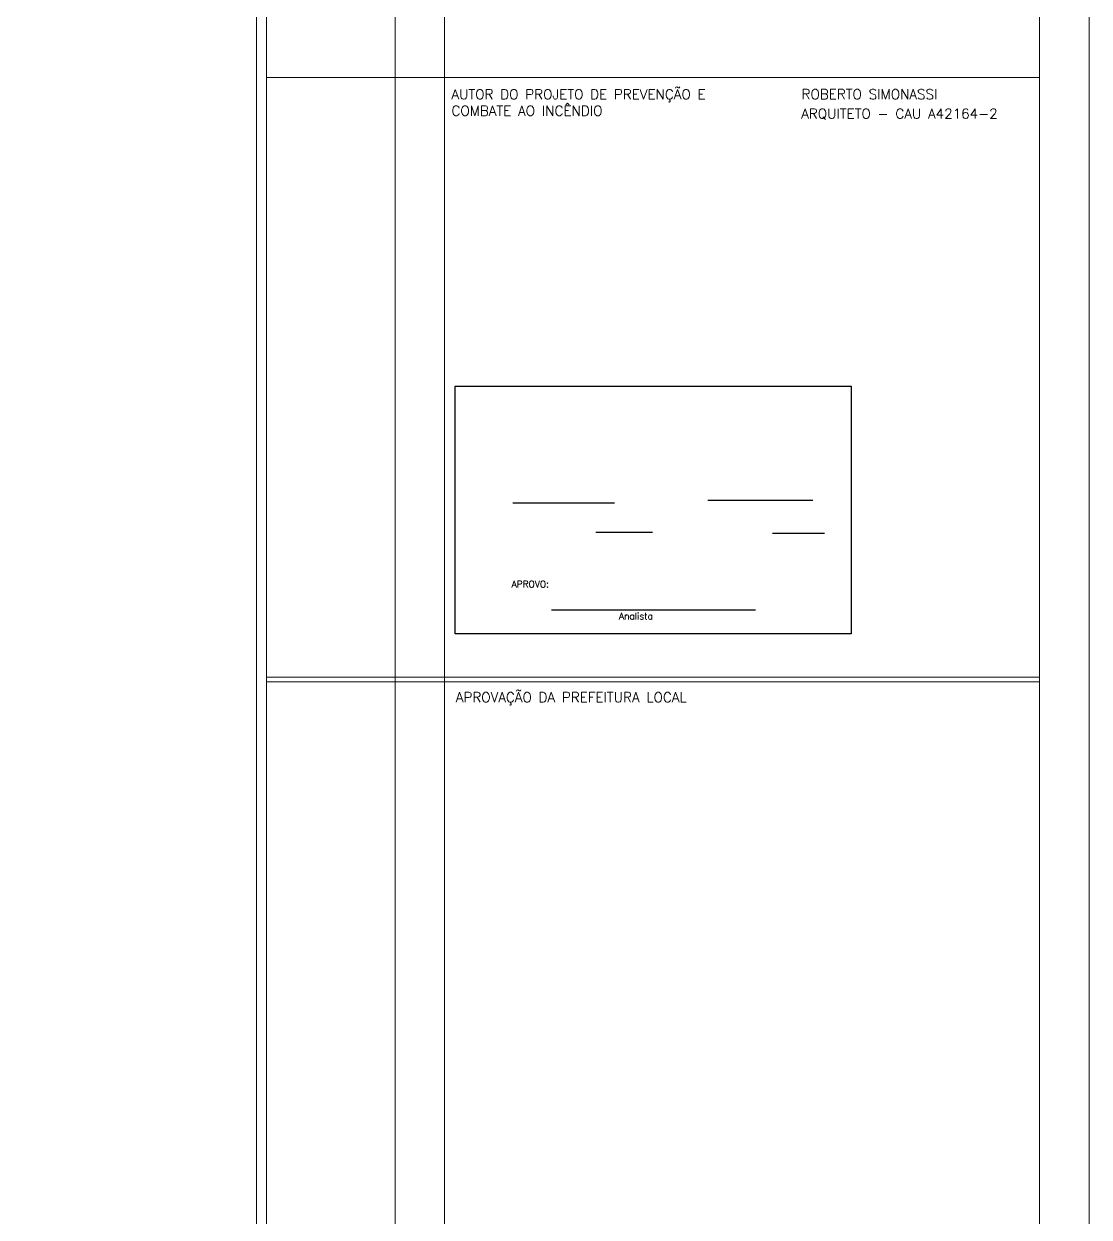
# Model space of a CAD drawing. Header units: millimetres. Extents: x 521 to 1055, y 261 to 520.
# Drawn here: x 625.46 to 646.98, y 379.7 to 403.8 of the extents above; entities that cross this region are included whole.
import ezdxf

# ---------------------------------------------------------------- set-up
doc = ezdxf.new("R2010")
doc.units = ezdxf.units.MM
doc.layers.add('0.1', color=8, linetype='Continuous', lineweight=13)
doc.layers.add('ppci', color=8, linetype='Continuous')
doc.styles.add('ROMANS', font='romans')
doc.styles.add('tEXTO', font='romans.shx', dxfattribs={"height": 1})

msp = doc.modelspace()

# ---------------------------------------------------------------- linework, layer by layer
at = {"layer": '0.1', "color": 8}
for p, q in [((630.35941, 432.60294), (630.35941, 348.60294)), ((632.95941, 431.60294), (632.95941, 355.60294)), ((633.95941, 431.60294), (633.95941, 355.60294)), ((630.35941, 402.71294), (645.97941, 402.71294)), ((630.35941, 390.60294), (645.97941, 390.60294)), ((630.35941, 390.51151), (645.97941, 390.51151))]:
    msp.add_line(p, q, dxfattribs=at)
for points in [[(646.97941, 432.60294), (520.77502, 432.60294), (520.77502, 348.60294), (646.97941, 348.60294)], [(523.27502, 349.60294), (523.27502, 431.60294), (645.97941, 431.60294), (645.97941, 349.60294)]]:
    msp.add_lwpolyline(points, close=True, dxfattribs=at)
msp.add_lwpolyline([(630.15941, 430.40294, 0.41421356), (629.15941, 431.40294), (524.47502, 431.40294, 0.41421356), (523.47502, 430.40294), (523.47502, 356.80294, 0.41421356), (524.47502, 355.80294), (629.15941, 355.80294, 0.41421356), (630.15941, 356.80294)], format="xyb", close=True, dxfattribs=at)
at = {"layer": 'ppci', "color": 10, "linetype": 'Continuous'}
for p, q in [((634.16941, 396.47998), (642.16941, 396.47998)), ((634.16941, 391.47998), (634.16941, 396.47998)), ((642.16941, 396.47998), (642.16941, 391.47998)), ((635.33721, 394.12536), (637.39056, 394.12536)), ((639.27747, 394.17602), (641.39973, 394.17602)), ((637.01161, 393.53187), (638.15921, 393.53187)), ((640.58014, 393.50831), (641.63342, 393.50831)), ((636.11737, 391.96045), (640.23612, 391.96045)), ((642.16941, 391.47998), (634.16941, 391.47998))]:
    msp.add_line(p, q, dxfattribs=at)

# ---------------------------------------------------------------- texts
at = {"layer": '0.1', "color": 8, "style": 'ROMANS'}
for s, p in [('ROBERTO SIMONASSI', (641.17115, 402.2749)), ('ARQUITETO - CAU A42164-2', (641.16236, 401.88166)), ('APROVAÇÃO DA PREFEITURA LOCAL', (634.18575, 390.09716))]:
    msp.add_text(s, height=0.2, dxfattribs=at).set_placement(p)
at = {"layer": '0.1', "color": 8, "insert": (634.09721, 402.47285), "char_height": 0.2, "width": 5.6527095, "attachment_point": 1, "style": 'ROMANS'}
msp.add_mtext('AUTOR DO PROJETO DE PREVENÇÃO E COMBATE AO INCÊNDIO', dxfattribs=at)
at = {"layer": 'ppci', "color": 10, "linetype": 'Continuous', "char_height": 0.133082, "attachment_point": 1, "style": 'tEXTO'}
for s, insert in [('APROVO: ', (635.31303, 392.54947)), ('Analista', (637.48225, 391.9034))]:
    msp.add_mtext_dynamic_manual_height_columns(s, width=6.9290278, gutter_width=20, heights=[0], dxfattribs=dict(at, insert=insert))

doc.saveas('drawing.dxf')
